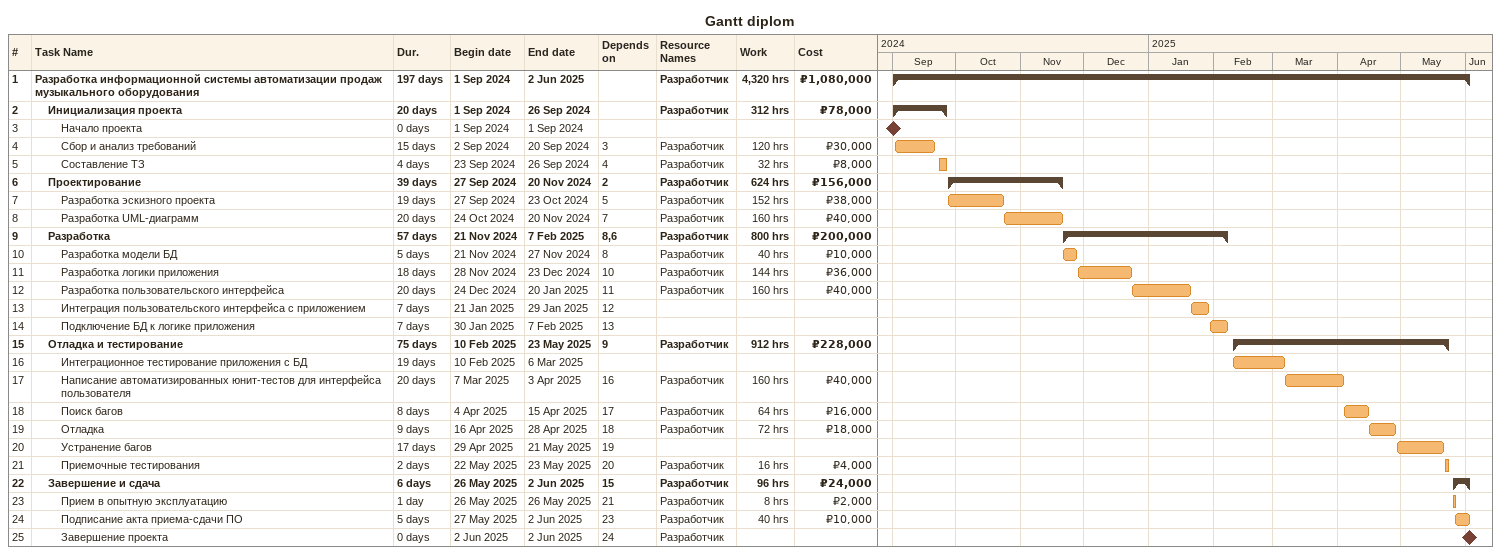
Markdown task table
Gantt diplom

| ID | Level | Task | Duration | Start | Finish | Predecessors | Resources | Work (h) | Cost (₽) |
|---|---|---|---|---|---|---|---|---|---|
| 1 | 1 | **Разработка информационной системы автоматизации продаж музыкального оборудования** | 197d | 2024-09-01 | 2025-06-02 |  | Разработчик | 4320 | 1080000 |
| 2 | 2 | **Инициализация проекта** | 20d | 2024-09-01 | 2024-09-26 |  | Разработчик | 312 | 78000 |
| 3 | 3 | Начало проекта | 0d | 2024-09-01 | 2024-09-01 |  |  |  |  |
| 4 | 3 | Сбор и анализ требований | 15d | 2024-09-02 | 2024-09-20 | 3 | Разработчик | 120 | 30000 |
| 5 | 3 | Составление ТЗ | 4d | 2024-09-23 | 2024-09-26 | 4 | Разработчик | 32 | 8000 |
| 6 | 2 | **Проектирование** | 39d | 2024-09-27 | 2024-11-20 | 2 | Разработчик | 624 | 156000 |
| 7 | 3 | Разработка эскизного проекта | 19d | 2024-09-27 | 2024-10-23 | 5 | Разработчик | 152 | 38000 |
| 8 | 3 | Разработка UML-диаграмм | 20d | 2024-10-24 | 2024-11-20 | 7 | Разработчик | 160 | 40000 |
| 9 | 2 | **Разработка** | 57d | 2024-11-21 | 2025-02-07 | 8, 6 | Разработчик | 800 | 200000 |
| 10 | 3 | Разработка модели БД | 5d | 2024-11-21 | 2024-11-27 | 8 | Разработчик | 40 | 10000 |
| 11 | 3 | Разработка логики приложения | 18d | 2024-11-28 | 2024-12-23 | 10 | Разработчик | 144 | 36000 |
| 12 | 3 | Разработка пользовательского интерфейса | 20d | 2024-12-24 | 2025-01-20 | 11 | Разработчик | 160 | 40000 |
| 13 | 3 | Интеграция пользовательского интерфейса с приложением | 7d | 2025-01-21 | 2025-01-29 | 12 |  |  |  |
| 14 | 3 | Подключение БД к логике приложения | 7d | 2025-01-30 | 2025-02-07 | 13 |  |  |  |
| 15 | 2 | **Отладка и тестирование** | 75d | 2025-02-10 | 2025-05-23 | 9 | Разработчик | 912 | 228000 |
| 16 | 3 | Интеграционное тестирование приложения с БД | 19d | 2025-02-10 | 2025-03-06 |  |  |  |  |
| 17 | 3 | Написание автоматизированных юнит-тестов для интерфейса пользователя | 20d | 2025-03-07 | 2025-04-03 | 16 | Разработчик | 160 | 40000 |
| 18 | 3 | Поиск багов | 8d | 2025-04-04 | 2025-04-15 | 17 | Разработчик | 64 | 16000 |
| 19 | 3 | Отладка | 9d | 2025-04-16 | 2025-04-28 | 18 | Разработчик | 72 | 18000 |
| 20 | 3 | Устранение багов | 17d | 2025-04-29 | 2025-05-21 | 19 |  |  |  |
| 21 | 3 | Приемочные тестирования | 2d | 2025-05-22 | 2025-05-23 | 20 | Разработчик | 16 | 4000 |
| 22 | 2 | **Завершение и сдача** | 6d | 2025-05-26 | 2025-06-02 | 15 | Разработчик | 96 | 24000 |
| 23 | 3 | Прием в опытную эксплуатацию | 1d | 2025-05-26 | 2025-05-26 | 21 | Разработчик | 8 | 2000 |
| 24 | 3 | Подписание акта приема-сдачи ПО | 5d | 2025-05-27 | 2025-06-02 | 23 | Разработчик | 40 | 10000 |
| 25 | 3 | Завершение проекта | 0d | 2025-06-02 | 2025-06-02 | 24 | Разработчик |  |  |
